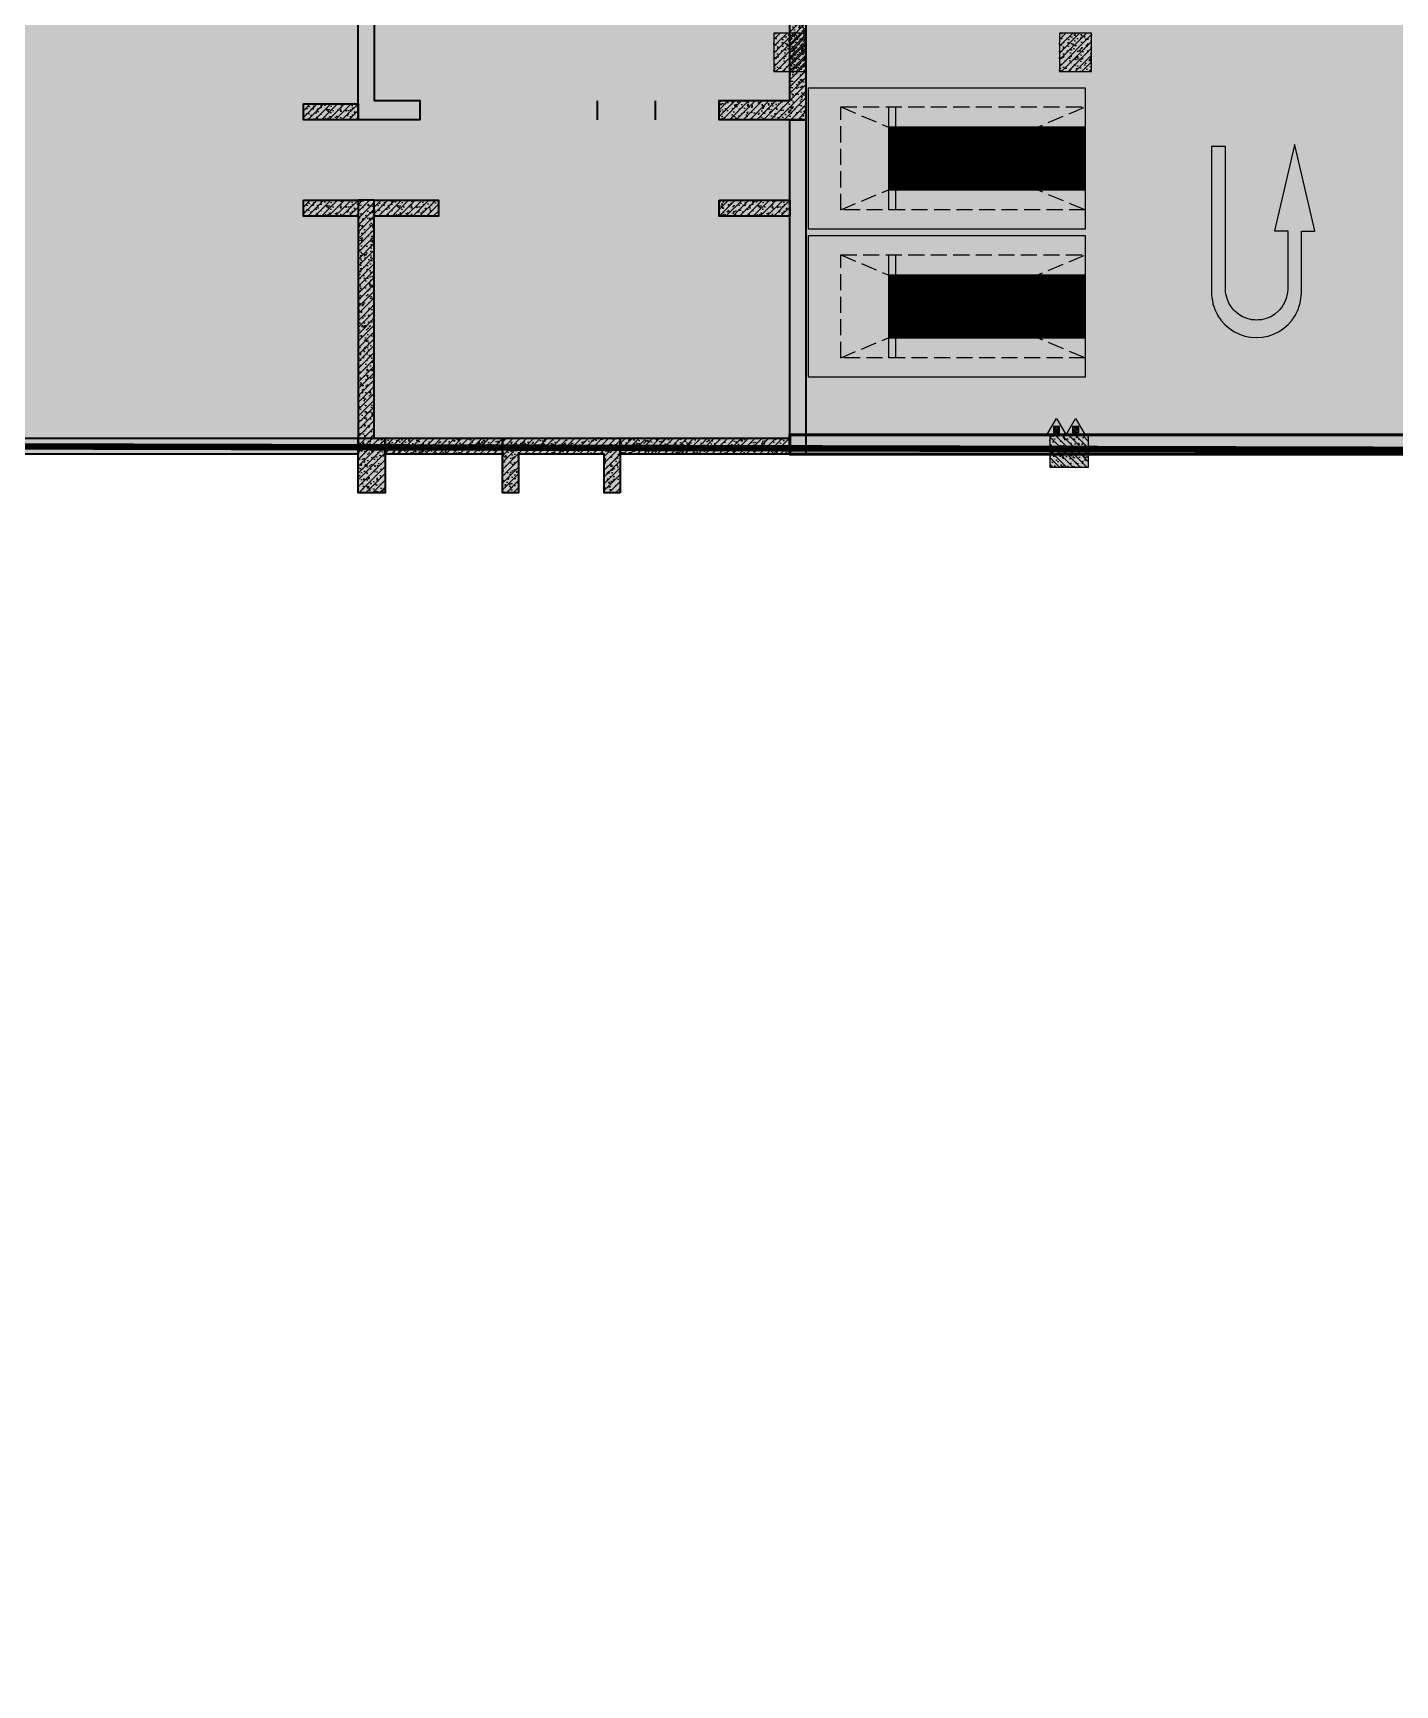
# Model space of a CAD drawing. Extents: x -1338203 to 1886333, y -530034 to 1031844.
# Drawn here: x 701105 to 722270, y -407990 to -382304 of the extents above; entities that cross this region are included whole.
import ezdxf

# ---------------------------------------------------------------- set-up
doc = ezdxf.new("R2010")
doc.units = 0
doc.header["$LTSCALE"] = 1000
doc.header["$MEASUREMENT"] = 0
doc.linetypes.add('DASH', pattern=[0.35, 0.25, -0.1])
for name, color, linetype in [('A-FIRE', 7, 'Continuous'), ('M14预留预埋-B2$0$0M-A-LD', 4, 'Continuous'), ('S001地下二墙柱$0$0S-CW-HATCH', 251, 'Continuous'), ('S001地下二墙柱$0$0S-CW-HATCH-UP', 251, 'Continuous'), ('S001地下二墙柱$0$S001地下二墙柱$0$0S-CC-LINE', 52, 'Continuous'), ('S001地下二墙柱$0$S001地下二墙柱$0$0S-CW-HATCH', 251, 'Continuous'), ('S001地下二墙柱$0$S001地下二墙柱$0$0S-CW-HATCH-UP', 251, 'Continuous'), ('S14柱墙B2_B1$0$0S-CC-LINE', 52, 'Continuous'), ('S14柱墙B2_B1$0$0S-CW-HATCH', 251, 'Continuous'), ('S14柱墙B2_B1$0$0S-CW-HATCH-UP', 251, 'Continuous'), ('地面指向箭头', 7, 'Continuous'), ('负二层消火栓$0$负二层消火栓$1$0P-EQUIP-FH', 7, 'Continuous')]:
    doc.layers.add(name, color=color, linetype=linetype)
doc.layers.add('p-a-regular-deadend', color=6, linetype='Continuous', true_color=0xff00ff)
doc.layers.add('p-h-walkable', color=7, linetype='Continuous', lineweight=70, true_color=0xf0f0f0)
doc.layers.add('S001地下二墙柱$0$0S-CW-LINE', color=7, linetype='Continuous', lineweight=50)
doc.layers.add('S14柱墙B2_B1$0$0S-CW-LINE', color=7, linetype='Continuous', lineweight=50)
pattern_1 = [(45, (126415.59, -766686.8), (-53.0330086, 53.0330086), []), (50, (126415.59, -766686.8), (215.178055, -18.82564), [22.5, -247.5]), (355, (126415.59, -766686.8), (-41.6254, 225.65764), [18, -198]), (100.4514, (126433.52, -766688.37), (173.552815, 206.83186), [19.12206, -210.342634]), (46.1842, (126415.6, -766626.8), (320.17231, -49.6557), [33.75, -371.25]), (96.6356, (126442.27, -766630.94), (280.39881, 292.23536), [28.68309, -315.5139]), (351.1842, (126415.6, -766626.8), (280.39858, 292.23558), [27, -297]), (21, (126445.59, -766641.8), (179.072116, -120.785667), [22.5, -247.5]), (326, (126445.59, -766641.8), (72.9946, 217.545014), [18, -198]), (71.4514, (126460.51, -766651.87), (252.06679, 96.75915), [19.12206, -210.342634]), (37.5, (126415.59, -766686.8), (3.647957, 99.868156), [0, -195.6, 0, -201, 0, -198.75]), (7.5, (126415.59, -766686.8), (78.920861, 118.323514), [0, -114.6, 0, -191.1, 0, -75.75]), (327.5, (126348.69, -766686.8), (160.146731, -6.7664615), [0, -75, 0, -234, 0, -310.5]), (317.5, (126318.69, -766686.8), (174.95585, 30.031495), [0, -97.5, 0, -155.4, 0, -220.5])]
pattern_2 = [(45, (-1692902.3, -654590.26), (-53.0330086, 53.0330086), []), (50, (-1692902.3, -654590.26), (215.178055, -18.82564), [22.5, -247.5]), (355, (-1692902.3, -654590.26), (-41.6254, 225.65764), [18, -198]), (100.4514, (-1692884.37, -654591.83), (173.552815, 206.831863), [19.122057, -210.342634]), (46.1842, (-1692902.3, -654530.26), (320.172315, -49.655704), [33.75, -371.25]), (96.6356, (-1692875.62, -654534.4), (280.39881, 292.23536), [28.683086, -315.5139]), (351.1842, (-1692902.3, -654530.26), (280.398584, 292.23558), [27, -297]), (21, (-1692872.3, -654545.26), (179.072116, -120.785667), [22.5, -247.5]), (326, (-1692872.3, -654545.26), (72.9946, 217.545014), [18, -198]), (71.4514, (-1692857.38, -654555.32), (252.066789, 96.759149), [19.122057, -210.342634]), (37.5, (-1692902.3, -654590.26), (3.6479566, 99.8681561), [0, -195.6, 0, -201, 0, -198.75]), (7.5, (-1692902.3, -654590.26), (78.920861, 118.3235136), [0, -114.6, 0, -191.1, 0, -75.75]), (327.5, (-1692969.2, -654590.26), (160.1467309, -6.7664615), [0, -75, 0, -234, 0, -310.5]), (317.5, (-1692999.2, -654590.26), (174.955851, 30.031495), [0, -97.5, 0, -155.4, 0, -220.5])]

# ---------------------------------------------------------------- blocks, each defined once
blk = doc.blocks.new('M14预留预埋-B2')
at = {"layer": 'M14预留预埋-B2$0$0M-A-LD'}
blk.add_lwpolyline([(46660, -91, 0, 0, 0), (45760, -91, 30, 30, 0), (45760, 209, 0, 0, 0), (46660, 209, 30, 30, 0), (46660, -91, 30, 30, 0)], format="xyseb", dxfattribs=at)
blk = doc.blocks.new('M001-预留预埋B2')
blk.add_blockref('M14预留预埋-B2', (-102249, -219953))
blk = doc.blocks.new('负二层消火栓$0$负二层消火栓$1$$TwtSys$00000546')
h = blk.add_hatch()
h.set_pattern_fill('ANSI31', color=256, scale=200, style=0)
h.set_pattern_definition([(45, (-38543.802, -6670.83), (-17.67767, 17.67767), [])])
h.paths.add_polyline_path([(-65, 174), (65, 174), (65, 44), (-65, 44)])
for points in [[(0, 344), (-198, 0), (198, 0)], [(-65, 174), (65, 174), (65, 44), (-65, 44)]]:
    blk.add_lwpolyline(points, close=True)
blk = doc.blocks.new('负二层消火栓')
at = {"layer": '负二层消火栓$0$负二层消火栓$1$0P-EQUIP-FH', "xscale": -0.75, "yscale": 0.75, "zscale": 0.75, "rotation": 8.65677929340336e-08}
for p in [(-49355, -224943), (-49058, -224943)]:
    blk.add_blockref('负二层消火栓$0$负二层消火栓$1$$TwtSys$00000546', p, dxfattribs=at)
blk = doc.blocks.new('JTDT')
at = {"layer": 'A-FIRE'}
h = blk.add_hatch(color=251, dxfattribs=at)
h.dxf.hatch_style = 1
h.paths.add_polyline_path([(189165, 82916), (189162, 82988), (189159, 82988), (189147, 83060), (189144, 83075), (189126, 83123), (189114, 83162), (189105, 83180), (189081, 83230), (189072, 83245), (189057, 83269), (189036, 83299), (189024, 83317), (189021, 83320), (189021, 83323), (188961, 83389), (188893, 83449), (188818, 83500), (188734, 83542), (188650, 83571), (188561, 83586), (188468, 83592), (188378, 83586), (188288, 83571), (188202, 83542), (188118, 83500), (188043, 83449), (187974, 83389), (187915, 83323), (187915, 83320), (187912, 83317), (187900, 83299), (187882, 83269), (187864, 83245), (187858, 83230), (187831, 83180), (187822, 83162), (187810, 83123), (187795, 83075), (187789, 83060), (187777, 82988), (187771, 82916), (187771, 82895), (187771, 82839), (187771, 81938), (187559, 81938), (187559, 81935), (187867, 80625), (187876, 80592), (187882, 80625), (188190, 81935), (187983, 81935), (187983, 81938), (187983, 82839), (187986, 82895), (187989, 82916), (188007, 82988), (188037, 83060), (188046, 83075), (188076, 83123), (188109, 83162), (188124, 83180), (188184, 83230), (188205, 83245), (188247, 83269), (188318, 83299), (188390, 83317), (188441, 83320), (188468, 83323), (188492, 83320), (188543, 83317), (188615, 83299), (188686, 83269), (188728, 83245), (188749, 83230), (188809, 83180), (188824, 83162), (188857, 83123), (188887, 83075), (188896, 83060), (188926, 82988), (188944, 82916), (188947, 82895), (188949, 82839), (188949, 80625), (189168, 80625), (189168, 82839), (189168, 82895)])
at = {"layer": '地面指向箭头', "color": 251, "linetype": 'Continuous'}
blk.add_lwpolyline([(189165, 82916), (189162, 82988), (189159, 82988), (189147, 83060), (189144, 83075), (189126, 83123), (189114, 83162), (189105, 83180), (189081, 83230), (189072, 83245), (189057, 83269), (189036, 83299), (189024, 83317), (189021, 83320), (189021, 83323), (188961, 83389), (188893, 83449), (188818, 83500), (188734, 83542), (188650, 83571), (188561, 83586), (188468, 83592), (188378, 83586), (188288, 83571), (188202, 83542), (188118, 83500), (188043, 83449), (187974, 83389), (187915, 83323), (187915, 83320), (187912, 83317), (187900, 83299), (187882, 83269), (187864, 83245), (187858, 83230), (187831, 83180), (187822, 83162), (187810, 83123), (187795, 83075), (187789, 83060), (187777, 82988), (187771, 82916), (187771, 82895), (187771, 82839), (187771, 81938), (187559, 81938), (187559, 81935), (187867, 80625), (187876, 80592), (187882, 80625), (188190, 81935), (187983, 81935), (187983, 81938), (187983, 82839), (187986, 82895), (187989, 82916), (188007, 82988), (188037, 83060), (188046, 83075), (188076, 83123), (188109, 83162), (188124, 83180), (188184, 83230), (188205, 83245), (188247, 83269), (188318, 83299), (188390, 83317), (188441, 83320), (188468, 83323), (188492, 83320), (188543, 83317), (188615, 83299), (188686, 83269), (188728, 83245), (188749, 83230), (188809, 83180), (188824, 83162), (188857, 83123), (188887, 83075), (188896, 83060), (188926, 82988), (188944, 82916), (188947, 82895), (188949, 82839), (188949, 80625), (189168, 80625), (189168, 82839), (189168, 82895), (189165, 82916)], dxfattribs=at)
blk = doc.blocks.new('A$C3d42903c')
at = {"layer": '地面指向箭头', "color": 251, "rotation": 180}
blk.add_blockref('JTDT', (495940, 225793), dxfattribs=at)

msp = doc.modelspace()

# ---------------------------------------------------------------- hatches: boundary and pattern name
at = {"layer": 'p-h-walkable', "ltscale": 0.002}
h = msp.add_hatch(color=256, dxfattribs=at)
h.dxf.hatch_style = 1
h.paths.add_polyline_path([(728556.4, -320761.3), (728556.4, -348211.5), (746356.3, -348211.5), (750916.3, -338175), (842896.3, -338175), (843211.3, -349155), (839116.3, -349155), (839116.3, -377051.5), (864906.4, -377051.5), (864906.4, -390806.6), (875856.3, -395571.5), (875856.3, -404751.5), (834560.3, -404751.5), (839142.7, -442064.3), (869465.2, -438340.4), (871163.2, -452166.5), (873704.1, -451854.5), (877328.6, -464960.4), (761876, -479139.1), (761132.9, -468418.3), (764950.6, -465209), (763252.8, -451384.3), (799242.4, -446964.4), (793807.3, -404751.5), (750756.3, -404751.5), (751556.3, -388855), (648066.6, -388604.4), (648066.6, -380374.4), (641016.6, -380374.4), (641512.3, -365348.2), (660006.6, -364574.4), (660306.6, -340846.8), (656406.6, -340846.8), (656406.6, -336396.8), (656656.4, -340532.4), (656406.4, -332417.4), (712156.4, -332417.4), (712080.9, -320761.3)])
at = {"layer": 'S001地下二墙柱$0$0S-CW-HATCH'}
h = msp.add_hatch(color=256, dxfattribs=at)
h.dxf.hatch_style = 1
h.paths.add_polyline_path([(712866.6, -388554.4), (751556.6, -388554.4), (751556.6, -388854.4), (712866.6, -388854.4)])
at = {"layer": 'S001地下二墙柱$0$0S-CW-HATCH-UP'}
h = msp.add_hatch(dxfattribs=at)
h.set_pattern_fill('钢筋混凝土', color=256, scale=30)
h.set_pattern_definition([(45, (249117.98, -171970.62), (-53.033009, 53.033009), []), (50, (249117.98, -171970.62), (215.178055, -18.82564), [22.5, -247.5]), (355, (249117.98, -171970.62), (-41.6254, 225.65764), [18, -198]), (100.4514, (249135.9, -171972.2), (173.552815, 206.83186), [19.12206, -210.34263]), (46.1842, (249117.98, -171910.62), (320.17231, -49.6557), [33.75, -371.25]), (96.6356, (249144.66, -171914.76), (280.39881, 292.23536), [28.68309, -315.5139]), (351.1842, (249117.98, -171910.62), (280.39858, 292.23558), [27, -297]), (21, (249147.98, -171925.62), (179.072116, -120.78567), [22.5, -247.5]), (326, (249147.98, -171925.62), (72.9946, 217.54501), [18, -198]), (71.4514, (249162.9, -171935.69), (252.06679, 96.75915), [19.12206, -210.34263]), (37.5, (249117.98, -171970.62), (3.647957, 99.868156), [0, -195.6, 0, -201, 0, -198.75]), (7.5, (249117.98, -171970.62), (78.920861, 118.323514), [0, -114.6, 0, -191.1, 0, -75.75]), (327.5, (249051.08, -171970.62), (160.146731, -6.766462), [0, -75, 0, -234, 0, -310.5]), (317.5, (249021.08, -171970.62), (174.95585, 30.031495), [0, -97.5, 0, -155.4, 0, -220.5])])
h.paths.add_polyline_path([(712866.6, -388554.4), (751556.6, -388554.4), (751556.6, -388854.4), (712866.6, -388854.4)])
at = {"layer": 'S001地下二墙柱$0$S001地下二墙柱$0$0S-CW-HATCH'}
h = msp.add_hatch(color=256, dxfattribs=at)
h.dxf.hatch_style = 1
h.paths.add_polyline_path([(713116.6, -382304.4), (712616.6, -382304.4), (712616.6, -382904.4), (713116.6, -382904.4)])
h = msp.add_hatch(color=256, dxfattribs=at)
h.dxf.hatch_style = 1
h.paths.add_polyline_path([(717556.6, -382304.4), (717056.6, -382304.4), (717056.6, -382904.4), (717556.6, -382904.4)])
h = msp.add_hatch(color=256, dxfattribs=at)
h.dxf.hatch_style = 1
h.paths.add_polyline_path([(717506.6, -389054.4), (717506.6, -388554.4), (716906.6, -388554.4), (716906.6, -389054.4)])
at = {"layer": 'S001地下二墙柱$0$S001地下二墙柱$0$0S-CW-HATCH-UP'}
h = msp.add_hatch(dxfattribs=at)
h.set_pattern_fill('钢筋混凝土', color=256, scale=30)
h.set_pattern_definition([(45, (745427.34, -373352.69), (-53.03301, 53.03301), []), (50, (745427.34, -373352.69), (215.1781, -18.8256), [22.5, -247.5]), (355, (745427.34, -373352.69), (-41.6254, 225.6576), [18, -198]), (100.4514, (745445.27, -373354.26), (173.5528, 206.8319), [19.122, -210.3426]), (46.1842, (745427.34, -373292.7), (320.1723, -49.6557), [33.75, -371.25]), (96.6356, (745454.02, -373296.82), (280.3988, 292.2354), [28.683, -315.514]), (351.1842, (745427.34, -373292.7), (280.3986, 292.2356), [27, -297]), (21, (745457.34, -373307.69), (179.0721, -120.7857), [22.5, -247.5]), (326, (745457.34, -373307.69), (72.9946, 217.545), [18, -198]), (71.4514, (745472.26, -373317.75), (252.0668, 96.7591), [19.122, -210.3426]), (37.5, (745427.34, -373352.69), (3.64796, 99.86816), [0, -195.6, 0, -201, 0, -198.75]), (7.5, (745427.34, -373352.69), (78.92086, 118.3235), [0, -114.6, 0, -191.1, 0, -75.75]), (327.5, (745360.44, -373352.69), (160.14673, -6.76646), [0, -75, 0, -234, 0, -310.5]), (317.5, (745330.44, -373352.69), (174.95585, 30.0315), [0, -97.5, 0, -155.4, 0, -220.5])])
h.paths.add_polyline_path([(713116.6, -382304.4), (712616.6, -382304.4), (712616.6, -382904.4), (713116.6, -382904.4)])
h = msp.add_hatch(dxfattribs=at)
h.set_pattern_fill('钢筋混凝土', color=256, scale=30)
h.set_pattern_definition([(45, (749867.34, -373352.69), (-53.03301, 53.03301), []), (50, (749867.34, -373352.69), (215.1781, -18.8256), [22.5, -247.5]), (355, (749867.34, -373352.69), (-41.6254, 225.6576), [18, -198]), (100.4514, (749885.27, -373354.26), (173.5528, 206.8319), [19.122, -210.3426]), (46.1842, (749867.34, -373292.7), (320.1723, -49.6557), [33.75, -371.25]), (96.6356, (749894.02, -373296.82), (280.3988, 292.2354), [28.683, -315.514]), (351.1842, (749867.34, -373292.7), (280.3986, 292.2356), [27, -297]), (21, (749897.34, -373307.69), (179.0721, -120.7857), [22.5, -247.5]), (326, (749897.34, -373307.69), (72.9946, 217.545), [18, -198]), (71.4514, (749912.26, -373317.75), (252.0668, 96.7591), [19.122, -210.3426]), (37.5, (749867.34, -373352.69), (3.64796, 99.86816), [0, -195.6, 0, -201, 0, -198.75]), (7.5, (749867.34, -373352.69), (78.92086, 118.3235), [0, -114.6, 0, -191.1, 0, -75.75]), (327.5, (749800.44, -373352.69), (160.14673, -6.76646), [0, -75, 0, -234, 0, -310.5]), (317.5, (749770.44, -373352.69), (174.95585, 30.0315), [0, -97.5, 0, -155.4, 0, -220.5])])
h.paths.add_polyline_path([(717556.6, -382304.4), (717056.6, -382304.4), (717056.6, -382904.4), (717556.6, -382904.4)])
h = msp.add_hatch(dxfattribs=at)
h.set_pattern_fill('钢筋混凝土', color=256, scale=30, angle=-90)
h.set_pattern_definition([(315, (726458.33, -421365.15), (53.03301, 53.03301), []), (320, (726458.33, -421365.15), (-18.8256, -215.1781), [22.5, -247.5]), (265, (726458.33, -421365.15), (225.6576, 41.6254), [18, -198]), (10.4514, (726456.76, -421383.08), (206.8319, -173.5528), [19.122, -210.3426]), (316.1842, (726518.33, -421365.15), (-49.6557, -320.1723), [33.75, -371.25]), (6.6356, (726514.2, -421391.83), (292.2354, -280.3988), [28.683, -315.514]), (261.1842, (726518.33, -421365.15), (292.2356, -280.3986), [27, -297]), (291, (726503.33, -421395.15), (-120.7857, -179.0721), [22.5, -247.5]), (236, (726503.33, -421395.15), (217.545, -72.9946), [18, -198]), (341.4514, (726493.27, -421410.07), (96.7591, -252.0668), [19.122, -210.3426]), (307.5, (726458.33, -421365.15), (99.86816, -3.64796), [0, -195.6, 0, -201, 0, -198.75]), (277.5, (726458.33, -421365.15), (118.3235, -78.92086), [0, -114.6, 0, -191.1, 0, -75.75]), (237.5, (726458.33, -421298.25), (-6.76646, -160.14673), [0, -75, 0, -234, 0, -310.5]), (227.5, (726458.33, -421268.25), (30.0315, -174.95585), [0, -97.5, 0, -155.4, 0, -220.5])])
h.paths.add_polyline_path([(717506.6, -389054.4), (717506.6, -388554.4), (716906.6, -388554.4), (716906.6, -389054.4)])
at = {"layer": 'S14柱墙B2_B1$0$0S-CW-HATCH'}
h = msp.add_hatch(color=256, dxfattribs=at)
h.dxf.hatch_style = 1
h.paths.add_polyline_path([(709976.6, -380324.4), (706406.6, -380324.4), (706406.6, -383354.4), (707116.6, -383354.4), (707116.6, -383654.4), (706156.6, -383654.4), (706156.6, -380164.4), (706156.6, -379324.4), (705606.6, -379324.4), (705606.6, -379074.4), (706406.6, -379074.4), (706406.6, -380074.4), (709976.6, -380074.4)])
h = msp.add_hatch(color=256, dxfattribs=at)
h.dxf.hatch_style = 1
h.paths.add_polyline_path([(713116.6, -380074.4), (713116.6, -383654.4), (711766.6, -383654.4), (711766.6, -383354.4), (712866.6, -383354.4), (712866.6, -380324.4), (710676.6, -380324.4), (710676.6, -380074.4)])
h = msp.add_hatch(color=256, dxfattribs=at)
h.dxf.hatch_style = 1
h.paths.add_polyline_path([(705306.6, -383404.4), (706156.6, -383404.4), (706156.6, -383654.4), (705306.6, -383654.4)])
h = msp.add_hatch(color=256, dxfattribs=at)
h.dxf.hatch_style = 1
h.paths.add_polyline_path([(712866.6, -388854.4), (712866.6, -383654.4), (713116.6, -383654.4), (713116.6, -388854.4)])
h = msp.add_hatch(color=256, dxfattribs=at)
h.dxf.hatch_style = 1
h.paths.add_polyline_path([(705306.6, -384904.4), (706156.6, -384904.4), (706156.6, -385154.4), (705306.6, -385154.4)])
h = msp.add_hatch(color=256, dxfattribs=at)
h.dxf.hatch_style = 1
h.paths.add_polyline_path([(706406.6, -388604.4), (706406.6, -384904.4), (706156.6, -384904.4), (706156.6, -388604.4)])
h = msp.add_hatch(color=256, dxfattribs=at)
h.dxf.hatch_style = 1
h.paths.add_polyline_path([(706406.6, -384904.4), (707406.6, -384904.4), (707406.6, -385154.4), (706406.6, -385154.4)])
h = msp.add_hatch(color=256, dxfattribs=at)
h.dxf.hatch_style = 1
h.paths.add_polyline_path([(711766.6, -384904.4), (712866.6, -384904.4), (712866.6, -385154.4), (711766.6, -385154.4)])
h = msp.add_hatch(color=256, dxfattribs=at)
h.dxf.hatch_style = 1
h.paths.add_polyline_path([(700656.6, -388604.4), (706156.6, -388604.4), (706156.6, -388854.4), (700656.6, -388854.4)])
h = msp.add_hatch(color=256, dxfattribs=at)
h.dxf.hatch_style = 1
h.paths.add_polyline_path([(706156.6, -388604.4), (706576.6, -388604.4), (706576.6, -389454.4), (706156.6, -389454.4)])
h = msp.add_hatch(color=256, dxfattribs=at)
h.dxf.hatch_style = 1
h.paths.add_polyline_path([(706576.6, -388604.4), (708401.6, -388604.4), (708401.6, -388854.4), (706576.6, -388854.4)])
h = msp.add_hatch(color=256, dxfattribs=at)
h.dxf.hatch_style = 1
h.paths.add_polyline_path([(710231.6, -389454.4), (709981.6, -389454.4), (709981.6, -388854.4), (709316.6, -388854.4), (708651.6, -388854.4), (708651.6, -389454.4), (708401.6, -389454.4), (708401.6, -388604.4), (709316.6, -388604.4), (710231.6, -388604.4)])
h = msp.add_hatch(color=256, dxfattribs=at)
h.dxf.hatch_style = 1
h.paths.add_polyline_path([(710231.6, -388604.4), (712866.6, -388604.4), (712866.6, -388854.4), (710231.6, -388854.4)])
at = {"layer": 'S14柱墙B2_B1$0$0S-CW-HATCH-UP'}
h = msp.add_hatch(dxfattribs=at)
h.set_pattern_fill('钢筋混凝土', color=256, scale=30)
h.set_pattern_definition([(45, (77281.45, -879086.135), (-53.0330086, 53.0330086), []), (50, (77281.45, -879086.14), (215.178055, -18.82564), [22.5, -247.5]), (355, (77281.45, -879086.14), (-41.6254, 225.65764), [18, -198]), (100.4514, (77299.38, -879087.7), (173.552815, 206.83186), [19.122057, -210.342634]), (46.1842, (77281.45, -879026.14), (320.172315, -49.6557), [33.75, -371.25]), (96.6356, (77308.13, -879030.27), (280.39881, 292.23536), [28.68309, -315.5139]), (351.1842, (77281.45, -879026.14), (280.39858, 292.23558), [27, -297]), (21, (77311.45, -879041.14), (179.072116, -120.785667), [22.5, -247.5]), (326, (77311.45, -879041.14), (72.9946, 217.545014), [18, -198]), (71.4514, (77326.37, -879051.2), (252.06679, 96.75915), [19.122057, -210.342634]), (37.5, (77281.45, -879086.135), (3.6479566, 99.868156), [0, -195.6, 0, -201, 0, -198.75]), (7.5, (77281.45, -879086.14), (78.920861, 118.323514), [0, -114.6, 0, -191.1, 0, -75.75]), (327.5, (77214.55, -879086.135), (160.146731, -6.7664615), [0, -75, 0, -234, 0, -310.5]), (317.5, (77184.55, -879086.14), (174.95585, 30.031495), [0, -97.5, 0, -155.4, 0, -220.5])])
h.paths.add_polyline_path([(709976.6, -380324.4), (706406.6, -380324.4), (706406.6, -383354.4), (707116.6, -383354.4), (707116.6, -383654.4), (706156.6, -383654.4), (706156.6, -380164.4), (706156.6, -379324.4), (705606.6, -379324.4), (705606.6, -379074.4), (706406.6, -379074.4), (706406.6, -380074.4), (709976.6, -380074.4)])
h = msp.add_hatch(dxfattribs=at)
h.set_pattern_fill('钢筋混凝土', color=256, scale=30)
h.set_pattern_definition([(45, (126415.59, -766686.8), (-53.0330086, 53.0330086), []), (50, (126415.59, -766686.8), (215.178055, -18.82564), [22.5, -247.5]), (355, (126415.59, -766686.8), (-41.6254, 225.65764), [18, -198]), (100.4514, (126433.52, -766688.37), (173.552815, 206.83186), [19.12206, -210.342634]), (46.1842, (126415.6, -766626.8), (320.17231, -49.6557), [33.75, -371.25]), (96.6356, (126442.27, -766630.94), (280.39881, 292.23536), [28.68309, -315.5139]), (351.1842, (126415.6, -766626.8), (280.39858, 292.23558), [27, -297]), (21, (126445.59, -766641.8), (179.072116, -120.785667), [22.5, -247.5]), (326, (126445.59, -766641.8), (72.9946, 217.545014), [18, -198]), (71.4514, (126460.51, -766651.87), (252.06679, 96.75915), [19.12206, -210.342634]), (37.5, (126415.59, -766686.8), (3.647957, 99.868156), [0, -195.6, 0, -201, 0, -198.75]), (7.5, (126415.59, -766686.8), (78.920861, 118.323514), [0, -114.6, 0, -191.1, 0, -75.75]), (327.5, (126348.69, -766686.8), (160.146731, -6.7664615), [0, -75, 0, -234, 0, -310.5]), (317.5, (126318.69, -766686.8), (174.95585, 30.031495), [0, -97.5, 0, -155.4, 0, -220.5])])
h.paths.add_polyline_path([(713116.6, -380074.4), (713116.6, -383654.4), (711766.6, -383654.4), (711766.6, -383354.4), (712866.6, -383354.4), (712866.6, -380324.4), (710676.6, -380324.4), (710676.6, -380074.4)])
h = msp.add_hatch(dxfattribs=at)
h.set_pattern_fill('钢筋混凝土', color=256, scale=30)
h.set_pattern_definition([(45, (-1640102.3, -649390.26), (-53.0330086, 53.0330086), []), (50, (-1640102.3, -649390.26), (215.178055, -18.82564), [22.5, -247.5]), (355, (-1640102.3, -649390.26), (-41.6254, 225.65764), [18, -198]), (100.4514, (-1640084.37, -649391.83), (173.552815, 206.831863), [19.122057, -210.342634]), (46.1842, (-1640102.3, -649330.26), (320.172315, -49.655704), [33.75, -371.25]), (96.6356, (-1640075.62, -649334.4), (280.39881, 292.23536), [28.683086, -315.5139]), (351.1842, (-1640102.3, -649330.26), (280.398584, 292.23558), [27, -297]), (21, (-1640072.3, -649345.26), (179.072116, -120.785667), [22.5, -247.5]), (326, (-1640072.3, -649345.26), (72.9946, 217.545014), [18, -198]), (71.4514, (-1640057.38, -649355.32), (252.066789, 96.759149), [19.122057, -210.342634]), (37.5, (-1640102.3, -649390.26), (3.6479566, 99.8681561), [0, -195.6, 0, -201, 0, -198.75]), (7.5, (-1640102.3, -649390.26), (78.920861, 118.3235136), [0, -114.6, 0, -191.1, 0, -75.75]), (327.5, (-1640169.2, -649390.26), (160.1467309, -6.7664615), [0, -75, 0, -234, 0, -310.5]), (317.5, (-1640199.2, -649390.26), (174.955851, 30.031495), [0, -97.5, 0, -155.4, 0, -220.5])])
h.paths.add_polyline_path([(705306.6, -383404.4), (706156.6, -383404.4), (706156.6, -383654.4), (705306.6, -383654.4)])
h = msp.add_hatch(dxfattribs=at)
h.set_pattern_fill('钢筋混凝土', color=256, scale=30)
h.set_pattern_definition(pattern_1)
h.paths.add_polyline_path([(712866.6, -388854.4), (712866.6, -383654.4), (713116.6, -383654.4), (713116.6, -388854.4)])
h = msp.add_hatch(dxfattribs=at)
h.set_pattern_fill('钢筋混凝土', color=256, scale=30)
h.set_pattern_definition([(45, (-1640102.3, -650890.26), (-53.0330086, 53.0330086), []), (50, (-1640102.3, -650890.26), (215.178055, -18.82564), [22.5, -247.5]), (355, (-1640102.3, -650890.26), (-41.6254, 225.65764), [18, -198]), (100.4514, (-1640084.37, -650891.83), (173.552815, 206.831863), [19.122057, -210.342634]), (46.1842, (-1640102.3, -650830.26), (320.172315, -49.655704), [33.75, -371.25]), (96.6356, (-1640075.62, -650834.4), (280.39881, 292.23536), [28.683086, -315.5139]), (351.1842, (-1640102.3, -650830.26), (280.398584, 292.23558), [27, -297]), (21, (-1640072.3, -650845.26), (179.072116, -120.785667), [22.5, -247.5]), (326, (-1640072.3, -650845.26), (72.9946, 217.545014), [18, -198]), (71.4514, (-1640057.38, -650855.32), (252.066789, 96.759149), [19.122057, -210.342634]), (37.5, (-1640102.3, -650890.26), (3.6479566, 99.8681561), [0, -195.6, 0, -201, 0, -198.75]), (7.5, (-1640102.3, -650890.26), (78.920861, 118.3235136), [0, -114.6, 0, -191.1, 0, -75.75]), (327.5, (-1640169.2, -650890.26), (160.1467309, -6.7664615), [0, -75, 0, -234, 0, -310.5]), (317.5, (-1640199.2, -650890.26), (174.955851, 30.031495), [0, -97.5, 0, -155.4, 0, -220.5])])
h.paths.add_polyline_path([(705306.6, -384904.4), (706156.6, -384904.4), (706156.6, -385154.4), (705306.6, -385154.4)])
h = msp.add_hatch(dxfattribs=at)
h.set_pattern_fill('钢筋混凝土', color=256, scale=30)
h.set_pattern_definition([(45, (152405.59, -766686.8), (-53.033009, 53.033009), []), (50, (152405.59, -766686.8), (215.178055, -18.82564), [22.5, -247.5]), (355, (152405.59, -766686.8), (-41.6254, 225.65764), [18, -198]), (100.4514, (152423.52, -766688.37), (173.552815, 206.83186), [19.12206, -210.342634]), (46.1842, (152405.6, -766626.8), (320.17231, -49.6557), [33.75, -371.25]), (96.6356, (152432.27, -766630.94), (280.39881, 292.23536), [28.68309, -315.5139]), (351.1842, (152405.6, -766626.8), (280.39858, 292.23558), [27, -297]), (21, (152435.59, -766641.8), (179.072116, -120.785667), [22.5, -247.5]), (326, (152435.59, -766641.8), (72.9946, 217.54501), [18, -198]), (71.4514, (152450.51, -766651.87), (252.06679, 96.75915), [19.12206, -210.342634]), (37.5, (152405.59, -766686.8), (3.647957, 99.868156), [0, -195.6, 0, -201, 0, -198.75]), (7.5, (152405.59, -766686.8), (78.920861, 118.323514), [0, -114.6, 0, -191.1, 0, -75.75]), (327.5, (152338.69, -766686.8), (160.146731, -6.7664615), [0, -75, 0, -234, 0, -310.5]), (317.5, (152308.69, -766686.8), (174.95585, 30.031495), [0, -97.5, 0, -155.4, 0, -220.5])])
h.paths.add_polyline_path([(706406.6, -388604.4), (706406.6, -384904.4), (706156.6, -384904.4), (706156.6, -388604.4)])
h = msp.add_hatch(dxfattribs=at)
h.set_pattern_fill('钢筋混凝土', color=256, scale=30)
h.set_pattern_definition([(45, (-1639002.3, -650890.26), (-53.0330086, 53.0330086), []), (50, (-1639002.3, -650890.26), (215.178055, -18.82564), [22.5, -247.5]), (355, (-1639002.3, -650890.26), (-41.6254, 225.65764), [18, -198]), (100.4514, (-1638984.37, -650891.83), (173.552815, 206.831863), [19.122057, -210.342634]), (46.1842, (-1639002.3, -650830.26), (320.172315, -49.655704), [33.75, -371.25]), (96.6356, (-1638975.62, -650834.4), (280.39881, 292.23536), [28.683086, -315.5139]), (351.1842, (-1639002.3, -650830.26), (280.398584, 292.23558), [27, -297]), (21, (-1638972.3, -650845.26), (179.072116, -120.785667), [22.5, -247.5]), (326, (-1638972.3, -650845.26), (72.9946, 217.545014), [18, -198]), (71.4514, (-1638957.38, -650855.32), (252.066789, 96.759149), [19.122057, -210.342634]), (37.5, (-1639002.3, -650890.26), (3.6479566, 99.8681561), [0, -195.6, 0, -201, 0, -198.75]), (7.5, (-1639002.3, -650890.26), (78.920861, 118.3235136), [0, -114.6, 0, -191.1, 0, -75.75]), (327.5, (-1639069.2, -650890.26), (160.1467309, -6.7664615), [0, -75, 0, -234, 0, -310.5]), (317.5, (-1639099.2, -650890.26), (174.955851, 30.031495), [0, -97.5, 0, -155.4, 0, -220.5])])
h.paths.add_polyline_path([(706406.6, -384904.4), (707406.6, -384904.4), (707406.6, -385154.4), (706406.6, -385154.4)])
h = msp.add_hatch(dxfattribs=at)
h.set_pattern_fill('钢筋混凝土', color=256, scale=30)
h.set_pattern_definition([(45, (-1633392.3, -650890.26), (-53.0330086, 53.0330086), []), (50, (-1633392.3, -650890.26), (215.178055, -18.82564), [22.5, -247.5]), (355, (-1633392.3, -650890.26), (-41.6254, 225.65764), [18, -198]), (100.4514, (-1633374.37, -650891.83), (173.552815, 206.831863), [19.122057, -210.342634]), (46.1842, (-1633392.3, -650830.26), (320.172315, -49.655704), [33.75, -371.25]), (96.6356, (-1633365.62, -650834.4), (280.39881, 292.23536), [28.683086, -315.5139]), (351.1842, (-1633392.3, -650830.26), (280.398584, 292.23558), [27, -297]), (21, (-1633362.3, -650845.26), (179.072116, -120.785667), [22.5, -247.5]), (326, (-1633362.3, -650845.26), (72.9946, 217.545014), [18, -198]), (71.4514, (-1633347.38, -650855.32), (252.066789, 96.759149), [19.122057, -210.342634]), (37.5, (-1633392.3, -650890.26), (3.6479566, 99.8681561), [0, -195.6, 0, -201, 0, -198.75]), (7.5, (-1633392.3, -650890.26), (78.920861, 118.3235136), [0, -114.6, 0, -191.1, 0, -75.75]), (327.5, (-1633459.2, -650890.26), (160.1467309, -6.7664615), [0, -75, 0, -234, 0, -310.5]), (317.5, (-1633489.2, -650890.26), (174.955851, 30.031495), [0, -97.5, 0, -155.4, 0, -220.5])])
h.paths.add_polyline_path([(711766.6, -384904.4), (712866.6, -384904.4), (712866.6, -385154.4), (711766.6, -385154.4)])
h = msp.add_hatch(dxfattribs=at)
h.set_pattern_fill('钢筋混凝土', color=256, scale=30)
h.set_pattern_definition(pattern_2)
h.paths.add_polyline_path([(700656.6, -388604.4), (706156.6, -388604.4), (706156.6, -388854.4), (700656.6, -388854.4)])
h = msp.add_hatch(dxfattribs=at)
h.set_pattern_fill('钢筋混凝土', color=256, scale=30)
h.set_pattern_definition([(45, (664116.61, -383564.414), (-53.03301, 53.03301), []), (50, (664116.6, -383564.41), (215.17805, -18.82564), [22.5, -247.5]), (355, (664116.6, -383564.41), (-41.6254, 225.6576), [18, -198]), (100.4514, (664134.54, -383565.98), (173.5528, 206.8319), [19.1221, -210.3426]), (46.1842, (664116.6, -383504.41), (320.1723, -49.6557), [33.75, -371.25]), (96.6356, (664143.3, -383508.55), (280.3988, 292.2354), [28.683, -315.514]), (351.1842, (664116.6, -383504.4), (280.3986, 292.2356), [27, -297]), (21, (664146.6, -383519.41), (179.0721, -120.7857), [22.5, -247.5]), (326, (664146.6, -383519.41), (72.9946, 217.545), [18, -198]), (71.4514, (664161.53, -383529.48), (252.0668, 96.7591), [19.1221, -210.3426]), (37.5, (664116.61, -383564.41), (3.64796, 99.86816), [0, -195.6, 0, -201, 0, -198.75]), (7.5, (664116.61, -383564.41), (78.92086, 118.32351), [0, -114.6, 0, -191.1, 0, -75.75]), (327.5, (664049.71, -383564.41), (160.14673, -6.76646), [0, -75, 0, -234, 0, -310.5]), (317.5, (664019.7, -383564.41), (174.95585, 30.0315), [0, -97.5, 0, -155.4, 0, -220.5])])
h.paths.add_polyline_path([(706156.6, -388604.4), (706576.6, -388604.4), (706576.6, -389454.4), (706156.6, -389454.4)])
h = msp.add_hatch(dxfattribs=at)
h.set_pattern_fill('钢筋混凝土', color=256, scale=30)
h.set_pattern_definition(pattern_2)
h.paths.add_polyline_path([(706576.6, -388604.4), (708401.6, -388604.4), (708401.6, -388854.4), (706576.6, -388854.4)])
h = msp.add_hatch(dxfattribs=at)
h.set_pattern_fill('钢筋混凝土', color=256, scale=30)
h.set_pattern_definition(pattern_1)
h.paths.add_polyline_path([(710231.6, -389454.4), (709981.6, -389454.4), (709981.6, -388854.4), (709316.6, -388854.4), (708651.6, -388854.4), (708651.6, -389454.4), (708401.6, -389454.4), (708401.6, -388604.4), (709316.6, -388604.4), (710231.6, -388604.4)])
h = msp.add_hatch(dxfattribs=at)
h.set_pattern_fill('钢筋混凝土', color=256, scale=30)
h.set_pattern_definition(pattern_2)
h.paths.add_polyline_path([(710231.6, -388604.4), (712866.6, -388604.4), (712866.6, -388854.4), (710231.6, -388854.4)])

# ---------------------------------------------------------------- linework, layer by layer
at = {"color": 241}
for points in [[(717456.6, -385354.4), (713156.6, -385354.4), (713156.6, -383154.4), (717456.6, -383154.4)], [(717456.6, -387654.4), (713156.6, -387654.4), (713156.6, -385454.4), (717456.6, -385454.4)]]:
    msp.add_lwpolyline(points, close=True, dxfattribs=at)
at = {"color": 241, "linetype": 'DASH'}
for points in [[(717456.6, -385054.4), (713656.6, -385054.4), (713656.6, -383454.4), (717456.6, -383454.4), (717456.6, -385054.4)], [(713656.6, -383454.4), (717456.6, -385054.4)], [(713656.6, -385054.4), (717456.6, -383454.4)], [(717456.6, -387354.4), (713656.6, -387354.4), (713656.6, -385754.4), (717456.6, -385754.4), (717456.6, -387354.4)], [(713656.6, -385754.4), (717456.6, -387354.4)], [(713656.6, -387354.4), (717456.6, -385754.4)]]:
    msp.add_lwpolyline(points, dxfattribs=at)
at = {"color": 241}
for points in [[(714406.6, -385054.4), (714406.6, -383454.4), (714506.6, -383454.4), (714506.6, -385054.4), (714406.6, -385054.4)], [(714406.6, -387354.4), (714406.6, -385754.4), (714506.6, -385754.4), (714506.6, -387354.4), (714406.6, -387354.4)]]:
    msp.add_lwpolyline(points, dxfattribs=at)
at = {"layer": 'p-a-regular-deadend', "ltscale": 0.002, "const_width": 1000}
for points in [[(714406.6, -384254.4), (717456.6, -384254.4)], [(714406.6, -386554.4), (717456.6, -386554.4)]]:
    msp.add_lwpolyline(points, dxfattribs=at)
at = {"layer": 'p-h-walkable', "ltscale": 0.002, "const_width": 100, "elevation": -83050}
msp.add_lwpolyline([(751556.3, -388855), (648066.6, -388604.4), (648066.6, -380374.4), (641016.6, -380374.4), (641512.3, -365348.2), (660006.6, -364574.4), (660306.6, -340846.8), (656406.6, -340846.8), (656406.6, -336396.8), (656656.4, -340532.4), (656406.4, -332417.4), (712156.4, -332417.4), (712080.9, -320761.3), (728556.4, -320761.3), (728556.4, -348211.5), (746356.3, -348211.5)], dxfattribs=at)
at = {"layer": 'S001地下二墙柱$0$0S-CW-LINE'}
msp.add_lwpolyline([(712866.6, -388554.4), (751556.6, -388554.4), (751556.6, -388854.4), (712866.6, -388854.4)], close=True, dxfattribs=at)
at = {"layer": 'S001地下二墙柱$0$S001地下二墙柱$0$0S-CC-LINE', "color": 4}
msp.add_lwpolyline([(713116.6, -382304.4), (712616.6, -382304.4), (712616.6, -382904.4), (713116.6, -382904.4)], close=True, dxfattribs=at)
at = {"layer": 'S001地下二墙柱$0$S001地下二墙柱$0$0S-CC-LINE', "color": 1}
for points in [[(717556.6, -382304.4), (717056.6, -382304.4), (717056.6, -382904.4), (717556.6, -382904.4)], [(717506.6, -389054.4), (717506.6, -388554.4), (716906.6, -388554.4), (716906.6, -389054.4)]]:
    msp.add_lwpolyline(points, close=True, dxfattribs=at)
at = {"layer": 'S14柱墙B2_B1$0$0S-CC-LINE', "lineweight": 35}
msp.add_lwpolyline([(706156.6, -388604.4), (706576.6, -388604.4), (706576.6, -389454.4), (706156.6, -389454.4)], close=True, dxfattribs=at)
at = {"layer": 'S14柱墙B2_B1$0$0S-CW-LINE', "lineweight": 35}
for points in [[(709976.6, -380324.4), (706406.6, -380324.4), (706406.6, -383354.4), (707116.6, -383354.4), (707116.6, -383654.4), (706156.6, -383654.4), (706156.6, -380164.4), (706156.6, -379324.4), (705606.6, -379324.4), (705606.6, -379074.4), (706406.6, -379074.4), (706406.6, -380074.4), (709976.6, -380074.4)], [(713116.6, -380074.4), (713116.6, -383654.4), (711766.6, -383654.4), (711766.6, -383354.4), (712866.6, -383354.4), (712866.6, -380324.4), (710676.6, -380324.4), (710676.6, -380074.4)], [(705306.6, -383404.4), (706156.6, -383404.4), (706156.6, -383654.4), (705306.6, -383654.4)], [(712866.6, -388854.4), (712866.6, -383654.4), (713116.6, -383654.4), (713116.6, -388854.4)], [(705306.6, -384904.4), (706156.6, -384904.4), (706156.6, -385154.4), (705306.6, -385154.4)], [(706406.6, -388604.4), (706406.6, -384904.4), (706156.6, -384904.4), (706156.6, -388604.4)], [(706406.6, -384904.4), (707406.6, -384904.4), (707406.6, -385154.4), (706406.6, -385154.4)], [(711766.6, -384904.4), (712866.6, -384904.4), (712866.6, -385154.4), (711766.6, -385154.4)], [(700656.6, -388604.4), (706156.6, -388604.4), (706156.6, -388854.4), (700656.6, -388854.4)], [(706576.6, -388604.4), (708401.6, -388604.4), (708401.6, -388854.4), (706576.6, -388854.4)], [(710231.6, -389454.4), (709981.6, -389454.4), (709981.6, -388854.4), (709316.6, -388854.4), (708651.6, -388854.4), (708651.6, -389454.4), (708401.6, -389454.4), (708401.6, -388604.4), (709316.6, -388604.4), (710231.6, -388604.4)], [(710231.6, -388604.4), (712866.6, -388604.4), (712866.6, -388854.4), (710231.6, -388854.4)]]:
    msp.add_lwpolyline(points, close=True, dxfattribs=at)

# ---------------------------------------------------------------- block references
at = {"color": 0, "ltscale": 0.002}
msp.add_blockref('M001-预留预埋B2', (766365.4, -163610.9), dxfattribs=at)
at = {"ltscale": 0.002}
for name, p in [('M001-预留预埋B2', (766365.4, -163610.9)), ('负二层消火栓', (766365.4, -163610.9)), ('A$C3d42903c', (412646.2, -529238.7))]:
    msp.add_blockref(name, p, dxfattribs=at)

doc.saveas('drawing.dxf')
